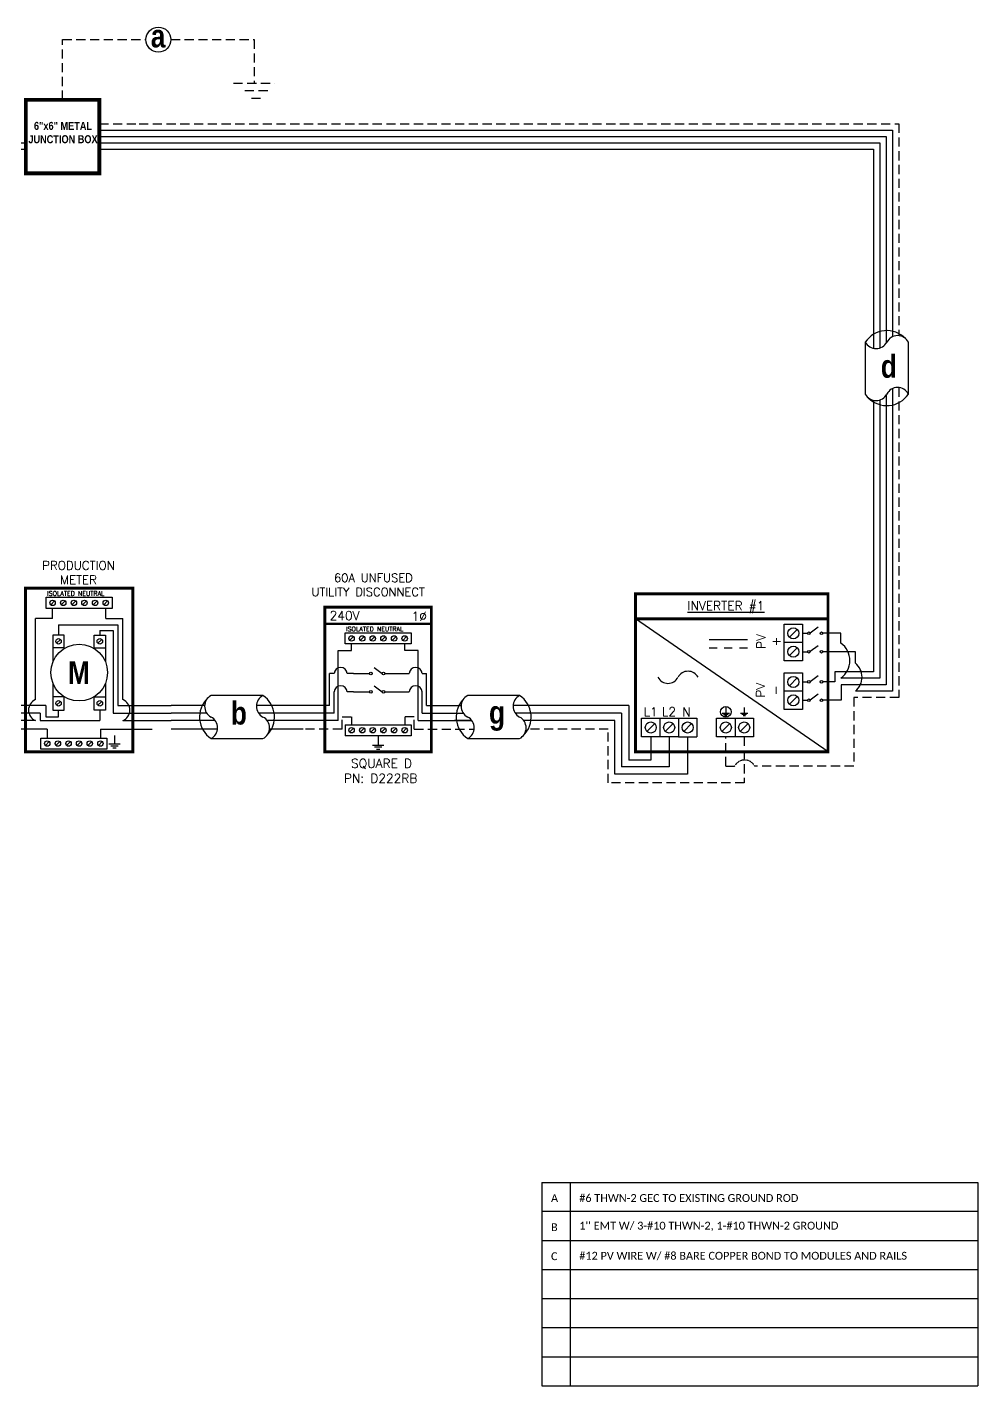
# Model space of a CAD drawing. Header units: feet. Extents: x 7794 to 8563, y 20866 to 21422.
# Drawn here: x 8174 to 8563, y 20866 to 21422 of the extents above; entities that cross this region are included whole.
import ezdxf

# ---------------------------------------------------------------- set-up
doc = ezdxf.new("R2010")
doc.units = ezdxf.units.FT
doc.header["$MEASUREMENT"] = 0
doc.linetypes.add('HIDDEN', pattern=[0.375, 0.25, -0.125])
for name, color, linetype in [('ONE LINE BLOCKS', 7, 'Continuous'), ('TABLES', 7, 'Continuous'), ('TEXT', 7, 'Continuous'), ('Z - TITLEBLOCK TXT', 7, 'Continuous')]:
    doc.layers.add(name, color=color, linetype=linetype)
doc.styles.add('ONE LINE TXT', font='techb___.ttf')
doc.styles.get("Standard").update_dxf_attribs({"font": 'simplex.shx'})

# ---------------------------------------------------------------- blocks, each defined once
blk = doc.blocks.new('M_METER PAN')
at = {"color": 253, "linetype": 'Continuous'}
for p, q in [((4.735, 8.023), (3.483, 8.023)), ((3.483, 2.136), (3.483, 8.023)), ((4.735, 8.023), (4.735, 8.748)), ((8.589, 8.023), (8.589, 8.748)), ((8.589, 8.023), (9.84, 8.023)), ((9.84, 2.136), (9.84, 8.023)), ((3.483, 0.611), (0, 0.611)), ((9.84, 0.611), (13.323, 0.611))]:
    blk.add_line(p, q, dxfattribs=at)
at = {"color": 7, "linetype": 'Continuous'}
for p, q in [((5.163, 7.563), (5.163, 6.819)), ((5.163, 7.563), (9.474, 7.563)), ((9.474, 7.563), (9.474, 1.711)), ((4.245, 1.711), (0, 1.711)), ((4.245, 1.711), (4.245, 0.898)), ((5.163, 0.898), (5.163, 1.37)), ((9.474, 1.711), (13.323, 1.711)), ((4.245, 0.898), (5.163, 0.898))]:
    blk.add_line(p, q, dxfattribs=at)
at = {"color": 10, "linetype": 'Continuous'}
for p, q in [((8.16, 7.142), (8.16, 6.819)), ((8.16, 7.142), (9.123, 7.142)), ((9.123, 7.142), (9.123, 1.149)), ((3.832, 1.149), (0, 1.149)), ((3.832, 1.149), (3.832, 0.611)), ((8.16, 1.37), (8.16, 0.611)), ((9.123, 1.149), (13.323, 1.149)), ((3.832, 0.611), (8.16, 0.611))]:
    blk.add_line(p, q, dxfattribs=at)
at = {"color": 1, "linetype": 'Continuous'}
for p, q in [((5.565, 5.899), (4.761, 5.899)), ((7.758, 5.899), (8.562, 5.899)), ((5.565, 2.326), (4.761, 2.326)), ((7.758, 2.326), (8.562, 2.326))]:
    blk.add_line(p, q, dxfattribs=at)
at = {"color": 253, "linetype": 'Continuous'}
for centre, start, end in [((3.823, 1.374), 113.9997, 246.0003), ((9.5, 1.374), 293.9997, 66.0003)]:
    blk.add_arc(centre, 0.835, start, end, dxfattribs=at)
at = {"layer": 'ONE LINE BLOCKS', "lineweight": 50, "const_width": 0.21}
blk.add_lwpolyline([(2.772, -1.647), (2.772, 10.216), (10.552, 10.216), (10.552, -1.647)], close=True, dxfattribs=at)
at = {"layer": 'TEXT', "color": 92, "linetype": 'HIDDEN', "ltscale": 15}
for p, q in [((4.347, 0), (0, 0)), ((4.347, 0), (4.347, -0.649)), ((8.201, 0), (8.201, -0.649)), ((8.201, 0), (13.323, 0))]:
    blk.add_line(p, q, dxfattribs=at)
at = {"layer": 'TEXT', "color": 92, "linetype": 'Continuous', "flags": 128}
for points in [[(9.228, -0.457), (9.227, -1.078)], [(8.812, -1.078), (9.642, -1.078)], [(9.498, -1.231), (8.956, -1.231)], [(9.354, -1.385), (9.1, -1.385)]]:
    blk.add_lwpolyline(points, dxfattribs=at)
at = {"layer": 'TEXT', "linetype": 'Continuous'}
blk.add_circle((6.662, 4.095), 2.059, dxfattribs=at)
at = {"layer": 'Z - TITLEBLOCK TXT', "color": 1, "linetype": 'Continuous'}
for p, q in [((4.275, 8.748), (4.275, 9.552)), ((4.275, 9.552), (9.049, 9.552)), ((9.049, 9.552), (9.049, 8.748)), ((9.049, 8.748), (4.275, 8.748)), ((4.761, 6.819), (4.761, 4.888)), ((5.565, 6.819), (4.761, 6.819)), ((5.565, 5.838), (5.565, 6.819)), ((7.758, 5.838), (7.758, 6.819)), ((7.758, 6.819), (8.562, 6.819)), ((8.562, 6.819), (8.562, 4.888)), ((4.761, 3.301), (4.761, 1.37)), ((8.562, 3.301), (8.562, 1.37)), ((5.565, 1.37), (5.565, 2.351)), ((7.758, 1.37), (7.758, 2.351)), ((4.761, 1.37), (5.565, 1.37)), ((8.562, 1.37), (7.758, 1.37)), ((3.887, -1.453), (3.887, -0.649)), ((3.887, -0.649), (8.661, -0.649)), ((8.661, -0.649), (8.661, -1.453)), ((8.661, -1.453), (3.887, -1.453))]:
    blk.add_line(p, q, dxfattribs=at)
at = {"layer": 'Z - TITLEBLOCK TXT', "color": 4, "linetype": 'Continuous'}
for p, q in [((4.874, 9.29), (4.596, 9.011)), ((5.645, 9.29), (5.366, 9.011)), ((6.416, 9.29), (6.137, 9.011)), ((7.186, 9.29), (6.908, 9.011)), ((7.957, 9.29), (7.679, 9.011)), ((8.728, 9.29), (8.449, 9.011)), ((5.303, 6.499), (5.024, 6.22)), ((8.299, 6.499), (8.021, 6.22)), ((5.303, 2.005), (5.024, 1.727)), ((8.299, 2.005), (8.021, 1.727)), ((4.486, -0.912), (4.208, -1.19)), ((5.257, -0.912), (4.978, -1.19)), ((6.028, -0.912), (5.749, -1.19)), ((6.798, -0.912), (6.52, -1.19)), ((7.569, -0.912), (7.291, -1.19)), ((8.34, -0.912), (8.061, -1.19))]:
    blk.add_line(p, q, dxfattribs=at)
for centre in [(4.735, 9.15), (5.506, 9.15), (6.276, 9.15), (7.047, 9.15), (7.818, 9.15), (8.589, 9.15), (5.163, 6.359), (8.16, 6.359), (5.163, 1.866), (8.16, 1.866), (4.347, -1.051), (5.118, -1.051), (5.888, -1.051), (6.659, -1.051), (7.43, -1.051), (8.201, -1.051)]:
    blk.add_circle(centre, 0.197, dxfattribs=at)
at = {"layer": 'TABLES', "color": 4, "linetype": 'Continuous'}
blk.add_text('ISOLATED NEUTRAL', height=0.33207, dxfattribs=at).set_placement((4.339, 9.669))
at = {"layer": 'TEXT', "color": 1, "insert": (6.613, 11.342), "char_height": 0.62775, "attachment_point": 5}
blk.add_mtext_dynamic_manual_height_columns('PRODUCTION METER', width=1.32031, gutter_width=7.17, heights=[0], dxfattribs=at)
at = {"layer": 'Z - TITLEBLOCK TXT', "color": 253, "linetype": 'Continuous', "style": 'ONE LINE TXT'}
blk.add_text('M', height=1.662, dxfattribs=at).set_placement((5.854, 3.259))
blk = doc.blocks.new('*U7')
at = {"color": 0}
blk.add_blockref('M_METER PAN', (0, 0), dxfattribs=at)
blk = doc.blocks.new('*U6')
at = {"color": 7, "linetype": 'Continuous'}
for p, q in [((6.669, 2.433), (2.905, 2.433)), ((2.435, 1.711), (0, 1.711)), ((9.575, 1.711), (6.199, 1.711)), ((2.905, -0.69), (6.669, -0.69))]:
    blk.add_line(p, q, dxfattribs=at)
at = {"color": 10, "linetype": 'Continuous'}
for p, q in [((2.591, 1.149), (0, 1.149)), ((9.575, 1.149), (6.355, 1.149))]:
    blk.add_line(p, q, dxfattribs=at)
at = {"color": 253, "linetype": 'Continuous'}
for p, q in [((3.208, 0.611), (0, 0.611)), ((9.575, 0.611), (6.972, 0.611))]:
    blk.add_line(p, q, dxfattribs=at)
at = {"color": 7, "linetype": 'Continuous'}
for centre, start, end in [((3.942, 0.872), 133.97324, 236.42648), ((5.633, 0.872), 313.97324, 56.42648)]:
    blk.add_arc(centre, 1.874, start, end, dxfattribs=at)
at = {"layer": 'TEXT', "color": 92, "linetype": 'HIDDEN', "ltscale": 15}
for p, q in [((3.373, 0), (0, 0)), ((9.575, 0), (7.137, 0))]:
    blk.add_line(p, q, dxfattribs=at)
at = {"layer": 'Z - TITLEBLOCK TXT', "linetype": 'Continuous'}
for centre, start, end in [((3.315, 1.653), 117.66392, 242.33608), ((7.078, 1.653), 117.66392, 242.33608), ((2.496, 0.091), 297.66392, 62.33608), ((6.26, 0.091), 297.66392, 62.33608)]:
    blk.add_arc(centre, 0.882, start, end, dxfattribs=at)
blk = doc.blocks.new('*T9')
at = {"linetype": 'ByBlock', "lineweight": -2, "transparency": 16777216}
for p, q in [((0, 0), (178.52, 0)), ((0, 0), (0, -83.27)), ((11.58, 0), (11.58, -83.27)), ((178.52, 0), (178.52, -83.27)), ((0, -11.84), (178.52, -11.84)), ((0, -23.75), (178.52, -23.75)), ((0, -35.65), (178.52, -35.65)), ((0, -47.56), (178.52, -47.56)), ((0, -59.46), (178.52, -59.46)), ((0, -71.37), (178.52, -71.37)), ((0, -83.27), (178.52, -83.27))]:
    blk.add_line(p, q, dxfattribs=at)
at = {"color": 0, "linetype": 'Continuous', "transparency": 16777216, "char_height": 3.2119, "attachment_point": 7}
for s, insert, width in [('{\\fCalibri|b0|i0|c0;A', (3.78, -8.06), 4.025), ('{\\fCalibri|b0|i0|c0;#6 THWN-2 GEC TO EXISTING GROUND ROD', (15.36, -8.06), 159.3801), ("{\\fCalibri|b0|i0|c0;1'' EMT W/ 3-#10 THWN-2, 1-#10 THWN-2 GROUND", (15.36, -19.97), 159.3801), ('{\\fCalibri|b0|i0|c0;B', (3.78, -19.97), 4.025), ('{\\fCalibri|b0|i0|c0;C', (3.78, -31.87), 4.025), ('{\\fCalibri|b0|i0|c0;#12 PV WIRE W/ #8 BARE COPPER BOND TO MODULES AND RAILS', (15.36, -31.87), 159.3801), ('{\\fCalibri|b0|i0|c0;', (3.78, -43.78), 4.025), ('{\\fCalibri|b0|i0|c0;', (15.36, -43.78), 159.3801), ('{\\fCalibri|b0|i0|c0;', (3.78, -55.68), 4.025), ('{\\fCalibri|b0|i0|c0;', (15.36, -55.68), 159.3801), ('{\\fCalibri|b0|i0|c0;', (3.78, -67.59), 4.025), ('{\\fCalibri|b0|i0|c0;', (15.36, -67.59), 159.3801), ('{\\fCalibri|b0|i0|c0;', (3.78, -79.5), 4.025), ('{\\fCalibri|b0|i0|c0;', (15.36, -79.5), 159.3801)]:
    blk.add_mtext(s, dxfattribs=dict(at, insert=insert, width=width))
blk = doc.blocks.new('M_UTILITY DISCONNECT')
at = {"color": 253, "linetype": 'Continuous'}
for p, q in [((-42.47, 32.21), (-42.47, 34.82)), ((-20.72, 32.21), (-20.72, 34.82)), ((-47.96, 3.45), (-47.96, 32.21)), ((-47.96, 32.21), (-42.47, 32.21)), ((-15.23, 32.21), (-20.72, 32.21)), ((-15.23, 3.45), (-15.23, 32.21)), ((-47.96, 3.45), (-63.19, 3.45)), ((-15.23, 3.45), (0, 3.45))]:
    blk.add_line(p, q, dxfattribs=at)
at = {"color": 7, "linetype": 'Continuous'}
for p, q in [((-51.46, 9.66), (-51.46, 22.77)), ((-49.6, 22.77), (-51.46, 22.77)), ((-41.69, 22.77), (-44.32, 22.77)), ((-21.5, 22.77), (-18.87, 22.77)), ((-13.59, 22.77), (-11.73, 22.77)), ((-11.73, 9.66), (-11.73, 22.77)), ((-51.46, 9.66), (-63.19, 9.66)), ((-11.73, 9.66), (0, 9.66))]:
    blk.add_line(p, q, dxfattribs=at)
at = {"color": 10, "linetype": 'Continuous'}
for p, q in [((-49.6, 6.49), (-49.6, 15.24)), ((-41.69, 15.24), (-44.32, 15.24)), ((-21.5, 15.24), (-18.87, 15.24)), ((-13.59, 6.49), (-13.59, 15.24)), ((-49.6, 6.49), (-63.19, 6.49)), ((-13.59, 6.49), (0, 6.49))]:
    blk.add_line(p, q, dxfattribs=at)
at = {"color": 7, "linetype": 'Continuous'}
for centre in [(-46.96, 22.62), (-16.23, 22.62)]:
    blk.add_arc(centre, 2.64, 3.2819, 176.7181, dxfattribs=at)
at = {"color": 10, "linetype": 'Continuous'}
for centre in [(-46.96, 15.08), (-16.23, 15.08)]:
    blk.add_arc(centre, 2.64, 3.2819, 176.7181, dxfattribs=at)
at = {"layer": 'ONE LINE BLOCKS', "lineweight": 50}
blk.add_line((-53.41, 43.1), (-9.8, 43.1), dxfattribs=at)
at = {"layer": 'ONE LINE BLOCKS', "lineweight": 50, "const_width": 1.19}
blk.add_lwpolyline([(-53.41, -9.3), (-53.41, 49.88), (-9.8, 49.88), (-9.8, -9.3)], close=True, dxfattribs=at)
at = {"layer": 'TEXT', "color": 92, "linetype": 'HIDDEN', "ltscale": 15}
for p, q in [((-46.38, 0), (-63.19, 0)), ((-46.38, 0), (-46.38, 4.94)), ((-46.38, 4.94), (-42.47, 4.94)), ((-42.47, 4.94), (-42.47, 1.8)), ((-16.81, 4.94), (-20.72, 4.94)), ((-20.72, 4.94), (-20.72, 1.8)), ((-16.81, 0), (-16.81, 4.94)), ((-16.81, 0), (0, 0))]:
    blk.add_line(p, q, dxfattribs=at)
at = {"layer": 'TEXT', "color": 92, "linetype": 'Continuous', "flags": 128}
for points in [[(-31.59, -3.07), (-31.6, -6.57)], [(-33.94, -6.57), (-29.25, -6.57)], [(-30.07, -7.44), (-33.13, -7.44)], [(-30.88, -8.3), (-32.31, -8.3)]]:
    blk.add_lwpolyline(points, dxfattribs=at)
at = {"layer": 'Z - TITLEBLOCK TXT', "color": 1, "linetype": 'Continuous'}
for p, q in [((-45.07, 34.82), (-45.07, 39.36)), ((-45.07, 39.36), (-18.12, 39.36)), ((-18.12, 39.36), (-18.12, 34.82)), ((-18.12, 34.82), (-45.07, 34.82)), ((-41.69, 22.77), (-35.12, 22.77)), ((-33.23, 25.22), (-29.96, 22.78)), ((-28.88, 22.77), (-21.5, 22.77)), ((-33.23, 17.69), (-29.96, 15.24)), ((-41.69, 15.24), (-35.12, 15.24)), ((-28.88, 15.24), (-21.5, 15.23)), ((-45.07, 1.8), (-18.12, 1.8)), ((-45.07, 1.8), (-45.07, -2.74)), ((-18.12, 1.8), (-18.12, -2.74)), ((-18.12, -2.74), (-45.07, -2.74))]:
    blk.add_line(p, q, dxfattribs=at)
at = {"layer": 'Z - TITLEBLOCK TXT', "color": 4, "linetype": 'Continuous'}
for p, q in [((-41.69, 37.87), (-43.26, 36.3)), ((-37.34, 37.87), (-38.91, 36.3)), ((-32.98, 37.87), (-34.56, 36.3)), ((-28.63, 37.87), (-30.21, 36.3)), ((-24.28, 37.87), (-25.86, 36.3)), ((-19.93, 37.87), (-21.51, 36.3)), ((-41.69, 0.32), (-43.26, -1.26)), ((-37.34, 0.32), (-38.91, -1.26)), ((-32.98, 0.32), (-34.56, -1.26)), ((-28.63, 0.32), (-30.21, -1.26)), ((-24.28, 0.32), (-25.86, -1.26)), ((-19.93, 0.32), (-21.51, -1.26))]:
    blk.add_line(p, q, dxfattribs=at)
for centre in [(-42.47, 37.09), (-38.12, 37.09), (-33.77, 37.09), (-29.42, 37.09), (-25.07, 37.09), (-20.72, 37.09), (-42.47, -0.47), (-38.12, -0.47), (-33.77, -0.47), (-29.42, -0.47), (-25.07, -0.47), (-20.72, -0.47)]:
    blk.add_circle(centre, 1.11, dxfattribs=at)
at = {"layer": 'Z - TITLEBLOCK TXT', "color": 1, "linetype": 'Continuous'}
for centre in [(-34.58, 22.77), (-29.42, 22.77), (-34.58, 15.24), (-29.42, 15.24)]:
    blk.add_circle(centre, 0.541, dxfattribs=at)
at = {"layer": 'TABLES', "color": 4, "linetype": 'Continuous'}
blk.add_text('ISOLATED NEUTRAL', height=1.8743, dxfattribs=at).set_placement((-44.71, 40.01))
at = {"layer": 'TEXT', "color": 1}
for s, width, gutter_width, heights, insert, char_height, attachment_point in [('\\A1;\\pi12.968; 60A UNFUSED \\P\\pi6.1418;UTILITY DISCONNECT', 64.922, 0, [82.18], (-65.01, 63.62), 3.4544, 1), ('240V', 0.1481, 0.75, [0], (-45.35, 46.44), 3.658, 5), ('1∅', 0.1481, 0.75, [0], (-14.78, 46.14), 3.658, 5), ('\\A1;\\pi11.999,t30.287;SQUARE D\\P\\pi9.0377,t27.326;PN: D222RB', 51.6906, 0.203, [45.94], (-54.67, -12.23), 3.6576, 1)]:
    blk.add_mtext_dynamic_manual_height_columns(s, width=width, gutter_width=gutter_width, heights=heights, dxfattribs=dict(at, insert=insert, char_height=char_height, attachment_point=attachment_point))
blk = doc.blocks.new('string2')
at = {"color": 7, "linetype": 'Continuous'}
for p, q in [((6198.19, 21122.69), (6224.42, 21122.69)), ((6237.51, 21122.69), (6275.66, 21122.69)), ((6313.45, 21122.69), (6352.48, 21122.69)), ((6373.72, 21122.69), (6413.04, 21122.69)), ((6443.14, 21122.69), (6459.41, 21122.69)), ((6459.41, 21122.69), (6762.65, 21122.69)), ((6762.65, 21122.69), (6762.65, 21038.74)), ((6762.65, 21017.5), (6762.65, 20903.61)), ((6746.77, 20922.02), (6739.32, 20922.02)), ((6746.77, 20917.91), (6746.77, 20922.02)), ((6762.65, 20903.61), (6746.77, 20903.61))]:
    blk.add_line(p, q, dxfattribs=at)
at = {"color": 253, "linetype": 'Continuous'}
for p, q in [((6198.19, 21120.07), (6226.02, 21120.07)), ((6235.72, 21120.07), (6275.66, 21120.07)), ((6313.45, 21120.07), (6352.74, 21120.07)), ((6373.98, 21120.07), (6413.04, 21120.07)), ((6443.14, 21120.07), (6459.41, 21120.07)), ((6459.41, 21120.07), (6760.03, 21120.07)), ((6760.03, 21120.07), (6760.03, 21038.62)), ((6760.03, 21017.38), (6760.03, 20906.23)), ((6744.19, 20902.12), (6739.32, 20902.12)), ((6760.03, 20906.23), (6744.19, 20906.23)), ((6744.19, 20906.23), (6744.19, 20902.12))]:
    blk.add_line(p, q, dxfattribs=at)
at = {"layer": 'Z - TITLEBLOCK TXT', "linetype": 'Continuous'}
blk.add_arc((6741.64, 20910.76), 8.8, 305.6505, 54.3495, dxfattribs=at)

msp = doc.modelspace()

# ---------------------------------------------------------------- linework, layer by layer
at = {"color": 7, "linetype": 'Continuous'}
for p, q in [((8203.78, 21379.49), (8220.06, 21379.49)), ((8220.06, 21379.49), (8528.54, 21379.49)), ((8528.54, 21379.49), (8528.54, 21294.95)), ((8517.36, 21292.73), (8517.36, 21271.48)), ((8534.99, 21271.48), (8534.99, 21292.73)), ((8528.54, 21273.71), (8528.54, 21149.92)), ((8513.37, 21166.04), (8499.97, 21166.04)), ((8513.37, 21161.32), (8513.37, 21166.04)), ((8375.84, 21148.12), (8354.59, 21148.12)), ((8528.54, 21149.92), (8513.37, 21149.92)), ((8346.89, 21144.05), (8351.94, 21144.05)), ((8420.5, 21144.05), (8373.18, 21144.05)), ((8420.5, 21144.05), (8420.5, 21121.66)), ((8354.59, 21130.49), (8375.84, 21130.49)), ((8429.55, 21131.25), (8429.55, 21121.66)), ((8429.55, 21121.66), (8420.5, 21121.66))]:
    msp.add_line(p, q, dxfattribs=at)
at = {"color": 253, "linetype": 'Continuous'}
for p, q in [((8203.78, 21376.87), (8220.06, 21376.87)), ((8220.06, 21376.87), (8525.92, 21376.87)), ((8525.92, 21376.87), (8525.92, 21292.29)), ((8525.92, 21271.04), (8525.92, 21152.55)), ((8525.92, 21152.55), (8507.46, 21152.55)), ((8507.46, 21152.55), (8507.46, 21146.15)), ((8507.46, 21146.15), (8499.97, 21146.15)), ((8343.38, 21137.83), (8356.3, 21137.83)), ((8356.3, 21137.83), (8349.23, 21137.83)), ((8414.88, 21137.83), (8377.55, 21137.83)), ((8414.88, 21115.89), (8414.88, 21137.83)), ((8444.62, 21131.25), (8444.62, 21115.89)), ((8444.62, 21115.89), (8414.88, 21115.89))]:
    msp.add_line(p, q, dxfattribs=at)
at = {"color": 10, "linetype": 'Continuous'}
for p, q in [((8345.02, 21140.87), (8352.82, 21140.87)), ((8417.56, 21140.87), (8374.06, 21140.87)), ((8417.56, 21140.87), (8417.56, 21118.86)), ((8437.09, 21131.25), (8437.09, 21118.86)), ((8437.09, 21118.86), (8417.56, 21118.86))]:
    msp.add_line(p, q, dxfattribs=at)
at = {"color": 7, "linetype": 'Continuous'}
msp.add_circle((8227.95, 21416.52), 5.11, dxfattribs=at)
for centre, start, end in [((8526.18, 21286.88), 43.9732, 146.4265), ((8526.18, 21277.33), 223.9732, 326.4265), ((8360.44, 21139.31), 133.9732, 236.4265), ((8369.99, 21139.31), 313.9732, 56.4265)]:
    msp.add_arc(centre, 10.58, start, end, dxfattribs=at)
at = {"layer": 'ONE LINE BLOCKS', "lineweight": 50}
for points, const_width in [([(8203.78, 21361.82), (8173.68, 21361.82), (8173.68, 21391.92), (8203.78, 21391.92)], 1.53), ([(8423.34, 21125.09), (8423.34, 21189.74), (8502.11, 21189.74), (8502.11, 21125.09)], 1.19), ([(8423.34, 21179.46), (8423.34, 21189.74), (8502.11, 21189.74), (8502.11, 21179.46)], 1.19)]:
    msp.add_lwpolyline(points, close=True, dxfattribs=dict(at, const_width=const_width))
at = {"layer": 'TEXT', "color": 92, "linetype": 'HIDDEN', "ltscale": 15}
for p, q in [((8188.73, 21391.92), (8188.73, 21416.52)), ((8188.73, 21416.52), (8222.84, 21416.52)), ((8233.07, 21416.52), (8267.18, 21416.52)), ((8267.18, 21416.52), (8267.18, 21398.73)), ((8203.78, 21382.12), (8220.06, 21382.12)), ((8220.06, 21382.12), (8531.16, 21382.12)), ((8531.16, 21382.12), (8531.16, 21295.36)), ((8531.16, 21274.12), (8531.16, 21147.3)), ((8531.16, 21147.3), (8512.65, 21147.3)), ((8512.65, 21147.3), (8512.65, 21119.22)), ((8349.52, 21134.38), (8357.23, 21134.38)), ((8412.15, 21134.38), (8378.48, 21134.38)), ((8412.15, 21112.35), (8412.15, 21134.38)), ((8460.26, 21119.22), (8460.26, 21131.25)), ((8467.79, 21131.25), (8467.79, 21112.35)), ((8460.26, 21119.22), (8463.86, 21119.22)), ((8512.65, 21119.22), (8472.1, 21119.22)), ((8467.79, 21112.35), (8412.15, 21112.35))]:
    msp.add_line(p, q, dxfattribs=at)
at = {"layer": 'TEXT', "color": 92, "linetype": 'HIDDEN', "ltscale": 15, "flags": 128}
for points in [[(8258.7, 21398.73), (8275.66, 21398.73)], [(8272.72, 21395.59), (8261.64, 21395.59)], [(8269.78, 21392.44), (8264.58, 21392.44)]]:
    msp.add_lwpolyline(points, dxfattribs=at)
at = {"layer": 'TEXT', "color": 92, "linetype": 'Continuous', "flags": 128}
for points in [[(8458.72, 21140.9), (8461.79, 21140.9)], [(8461.26, 21140.33), (8459.25, 21140.33)], [(8460.26, 21143.2), (8460.26, 21140.9)], [(8466.26, 21140.9), (8469.33, 21140.9)], [(8468.8, 21140.33), (8466.79, 21140.33)], [(8467.8, 21143.2), (8467.79, 21140.9)], [(8460.73, 21139.76), (8459.79, 21139.76)], [(8468.26, 21139.76), (8467.32, 21139.76)]]:
    msp.add_lwpolyline(points, dxfattribs=at)
at = {"layer": 'TEXT', "color": 92, "linetype": 'Continuous'}
msp.add_circle((8460.26, 21141.45), 2.17, dxfattribs=at)
at = {"layer": 'TEXT', "color": 92, "linetype": 'HIDDEN', "ltscale": 0.3}
msp.add_arc((8467.98, 21117.06), 4.65, 27.6639, 152.3361, dxfattribs=at)
at = {"layer": 'Z - TITLEBLOCK TXT', "color": 7, "linetype": 'Continuous'}
for p, q in [((8502.11, 21125.09), (8423.34, 21179.46)), ((8469.16, 21170.85), (8453.39, 21170.85)), ((8456.69, 21167.44), (8453.39, 21167.44)), ((8462.92, 21167.44), (8459.63, 21167.44)), ((8469.16, 21167.44), (8465.86, 21167.44))]:
    msp.add_line(p, q, dxfattribs=at)
at = {"layer": 'Z - TITLEBLOCK TXT', "color": 1, "linetype": 'Continuous'}
for p, q in [((8484.15, 21162.28), (8484.15, 21177.35)), ((8484.15, 21177.35), (8491.69, 21177.35)), ((8484.15, 21162.28), (8484.15, 21177.35)), ((8491.69, 21177.35), (8491.69, 21162.28)), ((8491.69, 21177.35), (8491.69, 21169.81)), ((8491.69, 21173.58), (8493.73, 21173.58)), ((8498.11, 21176.04), (8494.85, 21173.6)), ((8491.69, 21169.81), (8484.15, 21169.81)), ((8498.11, 21168.51), (8494.85, 21166.06)), ((8491.69, 21166.04), (8493.73, 21166.04)), ((8491.69, 21162.28), (8484.15, 21162.28)), ((8484.15, 21142.38), (8484.15, 21157.45)), ((8484.15, 21157.45), (8491.69, 21157.45)), ((8491.69, 21157.45), (8491.69, 21149.92)), ((8491.69, 21153.68), (8493.73, 21153.68)), ((8498.11, 21156.14), (8494.85, 21153.7)), ((8491.69, 21149.92), (8484.15, 21149.92)), ((8491.69, 21149.92), (8491.69, 21142.38)), ((8491.69, 21146.15), (8493.73, 21146.15)), ((8498.11, 21148.61), (8494.85, 21146.17)), ((8491.69, 21142.38), (8484.15, 21142.38)), ((8425.79, 21138.79), (8440.86, 21138.79)), ((8425.79, 21131.25), (8425.79, 21138.79)), ((8425.79, 21138.79), (8433.32, 21138.79)), ((8433.32, 21138.79), (8433.32, 21131.25)), ((8440.86, 21138.79), (8440.86, 21131.25)), ((8440.86, 21138.79), (8448.39, 21138.79)), ((8448.39, 21138.79), (8448.39, 21131.25)), ((8456.49, 21138.79), (8471.56, 21138.79)), ((8456.49, 21131.25), (8456.49, 21138.79)), ((8456.49, 21138.79), (8464.03, 21138.79)), ((8464.03, 21138.79), (8464.03, 21131.25)), ((8471.56, 21138.79), (8471.56, 21131.25)), ((8440.86, 21131.25), (8425.79, 21131.25)), ((8440.86, 21131.25), (8448.39, 21131.25)), ((8471.56, 21131.25), (8456.49, 21131.25))]:
    msp.add_line(p, q, dxfattribs=at)
at = {"layer": 'Z - TITLEBLOCK TXT', "color": 4, "linetype": 'Continuous'}
for p, q in [((8489.53, 21175.19), (8486.31, 21171.97)), ((8489.53, 21167.65), (8486.31, 21164.44)), ((8489.53, 21155.29), (8486.31, 21152.08)), ((8489.53, 21147.76), (8486.31, 21144.54)), ((8431.16, 21136.63), (8427.95, 21133.41)), ((8438.69, 21136.63), (8435.48, 21133.41)), ((8446.23, 21136.63), (8443.02, 21133.41)), ((8461.87, 21136.63), (8458.65, 21133.41)), ((8469.4, 21136.63), (8466.19, 21133.41))]:
    msp.add_line(p, q, dxfattribs=at)
for centre in [(8487.92, 21173.58), (8487.92, 21166.04), (8487.92, 21153.68), (8487.92, 21146.15), (8429.55, 21135.02), (8437.09, 21135.02), (8444.62, 21135.02), (8460.26, 21135.02), (8467.79, 21135.02)]:
    msp.add_circle(centre, 2.27, dxfattribs=at)
at = {"layer": 'Z - TITLEBLOCK TXT', "color": 1, "linetype": 'Continuous'}
for centre in [(8494.27, 21173.58), (8499.42, 21173.58), (8494.27, 21166.04), (8499.42, 21166.04), (8494.27, 21153.68), (8499.42, 21153.68), (8494.27, 21146.15), (8499.42, 21146.15)]:
    msp.add_circle(centre, 0.541, dxfattribs=at)
at = {"layer": 'Z - TITLEBLOCK TXT', "linetype": 'Continuous'}
for centre, radius, start, end in [((8521.77, 21295.04), 4.98, 207.6639, 332.3361), ((8530.59, 21290.42), 4.98, 27.6639, 152.3361), ((8530.59, 21269.17), 4.98, 27.6639, 152.3361), ((8521.77, 21273.79), 4.98, 207.6639, 332.3361), ((8444.81, 21153.4), 4.65, 27.6639, 152.3361), ((8508.6, 21155.62), 7.43, 309.9338, 50.0662), ((8436.57, 21157.72), 4.65, 207.6639, 332.3361), ((8356.9, 21143.71), 4.98, 117.6639, 242.3361), ((8378.15, 21143.71), 4.98, 117.6639, 242.3361), ((8352.28, 21134.9), 4.98, 297.6639, 62.3361), ((8373.53, 21134.9), 4.98, 297.6639, 62.3361)]:
    msp.add_arc(centre, radius, start, end, dxfattribs=at)

# ---------------------------------------------------------------- block references
at = {"color": 7}
for name, p in [('string2', (1760.64, 251.64)), ('M_UTILITY DISCONNECT', (8349.52, 21134.38))]:
    msp.add_blockref(name, p, dxfattribs=at)
at = {"color": 155, "true_color": 0x647190, "xscale": 5.644441731736358, "yscale": 5.644441731736358, "zscale": 5.644441731736358}
for name, p in [('*U7', (8157.93, 21134.38)), ('*U6', (8233.13, 21134.38))]:
    msp.add_blockref(name, p, dxfattribs=at)
msp.add_blockref('*T9', (8384.92, 20948.88))

# ---------------------------------------------------------------- texts
at = {"layer": 'ONE LINE BLOCKS', "color": 1, "linetype": 'Continuous', "insert": (8188.91, 21382.87), "char_height": 3.2756, "width": 28.3929, "attachment_point": 2, "style": 'ONE LINE TXT'}
msp.add_mtext('6"x6" METAL JUNCTION BOX  ', dxfattribs=at)
at = {"layer": 'TABLES', "color": 1, "linetype": 'Continuous'}
msp.add_text('%%UINVERTER #1', height=3.6576, dxfattribs=at).set_placement((8444.55, 21183.01))
at = {"layer": 'TEXT', "color": 1, "char_height": 3.658, "attachment_point": 5, "rotation": 90}
for s, width, insert in [('PV +', 2.8378, (8477.74, 21170.22)), ('PV -', 2.8013, (8477.52, 21150.24))]:
    msp.add_mtext_dynamic_manual_height_columns(s, width=width, gutter_width=0.75, heights=[0], dxfattribs=dict(at, insert=insert))
at = {"layer": 'TEXT', "color": 1, "attachment_point": 5}
for s, insert, char_height in [('L1', (8429.5, 21141.43), 3.658), ('L2', (8436.96, 21141.46), 3.658), ('N', (8444.21, 21141.4), 3.66)]:
    msp.add_mtext_dynamic_manual_height_columns(s, width=0.1481, gutter_width=0.75, heights=[0], dxfattribs=dict(at, insert=insert, char_height=char_height))
at = {"layer": 'Z - TITLEBLOCK TXT', "style": 'ONE LINE TXT'}
msp.add_text('b', height=9.38, dxfattribs=at).set_placement((8257.64, 21136.23))
at = {"layer": 'Z - TITLEBLOCK TXT', "color": 1, "linetype": 'Continuous', "char_height": 9.3833, "attachment_point": 1, "style": 'ONE LINE TXT'}
for s, insert in [('{\\W1;\\C256;a}', (8224.85, 21422.71)), ('{\\W1;\\C256;d}', (8523.72, 21287.54)), ('{\\W1;\\C256;g}', (8363.32, 21145.9))]:
    msp.add_mtext_dynamic_manual_height_columns(s, width=0.1385, gutter_width=2.13, heights=[0], dxfattribs=dict(at, insert=insert))

doc.saveas('drawing.dxf')
